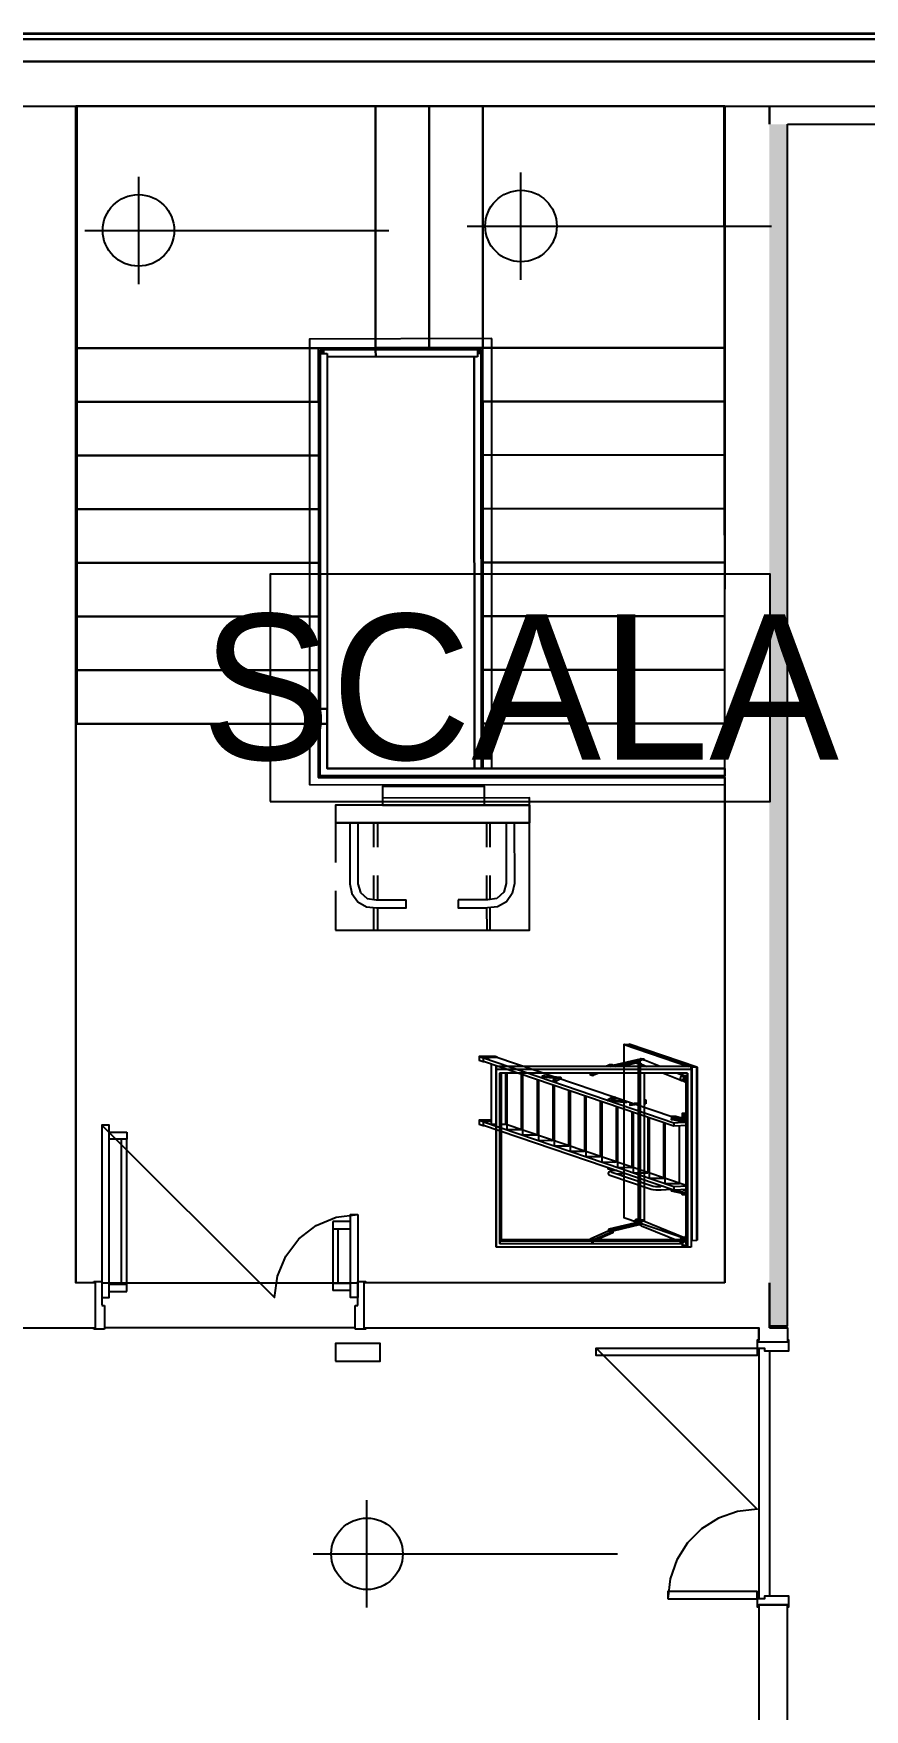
# Model space of a CAD drawing. Header units: metres. Extents: x 2.5 to 42.6, y 0.9 to 31.9.
# Drawn here: x 37.529 to 39.358, y 9.952 to 13.64 of the extents above; entities that cross this region are included whole.
import ezdxf

# ---------------------------------------------------------------- set-up
doc = ezdxf.new("R2010")
doc.units = ezdxf.units.M
for name, color, linetype in [('ARREDI', 9, 'Continuous'), ('PARETI_STRUTTURE', 7, 'Continuous'), ('PILASTRI_SETTI', 8, 'Continuous'), ('WAYFINDING_RIQUADRI', 7, 'Continuous'), ('WAYFINDING_TESTI', 7, 'Continuous')]:
    doc.layers.add(name, color=color, linetype=linetype)

msp = doc.modelspace()

# ---------------------------------------------------------------- linework, layer by layer
at = {"layer": 'ARREDI'}
for points in [[(37.3784, 13.6402), (37.6422, 13.6402), (37.8312, 13.6402)], [(37.8312, 13.6398), (37.6422, 13.6398), (37.3784, 13.6398)], [(37.8312, 13.6402), (38.284, 13.6402)], [(38.284, 13.6398), (37.8312, 13.6398)], [(38.284, 13.6402), (38.7368, 13.6402)], [(38.7368, 13.6398), (38.284, 13.6398)], [(38.7368, 13.6402), (39.1896, 13.6402)], [(39.1896, 13.6398), (38.7368, 13.6398)], [(39.1896, 13.6402), (39.6424, 13.6402)], [(39.6424, 13.6398), (39.1896, 13.6398)], [(38.5379, 12.9691), (38.1363, 12.9674), (38.1363, 11.9865)], [(38.5183, 12.9493), (38.156, 12.9478)], [(38.156, 12.9478), (38.156, 12.0023)], [(38.5183, 12.0225), (38.5183, 12.9493)], [(38.5379, 12.0241), (38.5379, 12.9691)], [(38.282, 12.9445), (38.1599, 12.944)], [(38.1599, 12.944), (38.1599, 12.1542)], [(38.1599, 12.9361), (38.1757, 12.9361)], [(38.1599, 12.1542), (38.1599, 12.9361)], [(38.1678, 12.9361), (38.1678, 12.944), (38.1638, 12.944)], [(38.1678, 12.936), (38.1678, 12.944), (38.1638, 12.944), (38.1639, 12.936)], [(38.1678, 12.944), (38.282, 12.9445)], [(38.1757, 12.9361), (38.1757, 12.1209)], [(38.2821, 12.9287), (38.1757, 12.9283)], [(38.2821, 12.9287), (38.1757, 12.9283)], [(38.1757, 12.9283), (38.1757, 12.1209)], [(38.2821, 12.9287), (38.282, 12.9445), (38.281, 12.9445)], [(38.282, 12.9445), (38.5065, 12.9445)], [(38.282, 12.9445), (38.2821, 12.9287)], [(38.5143, 12.9445), (38.282, 12.9445)], [(38.5065, 12.9287), (38.2821, 12.9287)], [(38.4986, 12.9287), (38.2821, 12.9287)], [(38.5064, 12.9366), (38.5143, 12.9366), (38.5143, 12.9406), (38.5064, 12.9406)], [(38.5065, 12.9445), (38.5065, 12.9287)], [(38.5065, 12.9366), (38.5143, 12.9366), (38.5143, 12.9406)], [(38.515, 12.0225), (38.5143, 12.9445)], [(38.5143, 12.9366), (38.515, 12.0225)], [(38.1598, 12.0067), (38.1598, 12.1542), (38.1756, 12.1542), (38.1756, 12.0225)], [(39.0504, 12.0067), (38.1598, 12.0067), (38.1598, 12.1542)], [(38.1756, 12.0225), (38.1756, 12.1542), (38.1598, 12.1542)], [(38.156, 12.0023), (39.0505, 12.003)], [(39.0504, 12.0067), (38.1598, 12.0067)], [(38.515, 12.0067), (38.515, 12.0028)], [(38.515, 12.0028), (38.515, 12.0067)], [(38.1363, 11.9865), (39.0505, 11.9872)], [(38.6207, 11.942), (38.1935, 11.9417), (38.1935, 11.9029)], [(38.6207, 11.942), (38.6207, 11.9032)], [(38.6207, 11.9032), (38.1935, 11.9029)], [(38.1935, 11.9029), (38.1935, 11.816)], [(38.1937, 11.6667), (38.6209, 11.667), (38.6207, 11.9032)], [(38.225, 11.9029), (38.2251, 11.7691)], [(38.2427, 11.903), (38.2428, 11.7691)], [(38.2782, 11.8494), (38.2781, 11.903)], [(38.286, 11.903), (38.286, 11.8494)], [(38.5262, 11.9032), (38.5262, 11.8496)], [(38.5341, 11.8496), (38.5341, 11.9032)], [(38.5695, 11.9032), (38.5696, 11.7693)], [(38.5872, 11.9032), (38.5873, 11.7693)], [(38.2251, 11.7691), (38.2297, 11.7473)], [(38.2428, 11.7691), (38.2484, 11.7499)], [(38.2783, 11.7333), (38.2782, 11.7869)], [(38.2861, 11.7869), (38.2861, 11.7333)], [(38.5263, 11.7871), (38.5263, 11.7335)], [(38.5342, 11.7335), (38.5341, 11.7871)], [(38.5696, 11.7693), (38.564, 11.7501)], [(38.5873, 11.7693), (38.5827, 11.7476)], [(38.1936, 11.7535), (38.1937, 11.6667)], [(38.2297, 11.7473), (38.2427, 11.7293)], [(38.2484, 11.7499), (38.2634, 11.7366)], [(38.2634, 11.7366), (38.2831, 11.7333)], [(38.2831, 11.7333), (38.3491, 11.7334)], [(38.2841, 11.7156), (38.3491, 11.7157), (38.3491, 11.7334)], [(38.5293, 11.7335), (38.4634, 11.7335)], [(38.4634, 11.7335), (38.4634, 11.7157), (38.5284, 11.7158)], [(38.5491, 11.7368), (38.5293, 11.7335)], [(38.564, 11.7501), (38.5491, 11.7368)], [(38.5827, 11.7476), (38.5697, 11.7295)], [(38.2427, 11.7293), (38.262, 11.7181)], [(38.262, 11.7181), (38.2841, 11.7156)], [(38.2783, 11.6667), (38.2783, 11.7156)], [(38.2861, 11.7156), (38.2862, 11.6668)], [(38.5263, 11.7158), (38.5264, 11.6669)], [(38.5505, 11.7183), (38.5284, 11.7158)], [(38.5342, 11.6669), (38.5342, 11.7158)], [(38.5697, 11.7295), (38.5505, 11.7183)], [(38.828, 11.415), (38.828, 11.0347), (38.964, 10.9884)], [(38.9689, 11.3671), (38.828, 11.415), (38.8291, 11.415)], [(38.9702, 11.3671), (38.8291, 11.415), (38.8401, 11.4156)], [(38.8291, 11.415), (38.9702, 11.367)], [(38.8401, 11.4155), (38.9889, 11.365), (38.9889, 10.9847)], [(38.9779, 10.9841), (38.9889, 10.9847), (38.9889, 11.365), (38.8402, 11.4156), (38.8413, 11.4156)], [(38.8413, 11.4156), (38.99, 11.365), (38.99, 10.9847)], [(38.51, 11.3891), (38.51, 11.3798)], [(38.5185, 11.3857), (38.5185, 11.3769), (38.51, 11.3798)], [(38.5213, 11.377), (38.5185, 11.3769)], [(38.5192, 11.3855), (38.9386, 11.243), (38.9575, 11.2439)], [(38.9681, 11.2366), (38.9386, 11.2352), (38.5192, 11.3777)], [(38.5361, 11.3723), (38.5361, 11.2396)], [(38.9766, 11.367), (38.5474, 11.3671), (38.5474, 10.9766), (38.5474, 10.9695)], [(38.9766, 11.3599), (38.5474, 11.3599), (38.5474, 11.3671)], [(38.9336, 11.2561), (38.549, 11.3868)], [(38.5498, 11.3876), (38.5498, 11.3866)], [(38.7989, 11.3671), (38.8044, 11.3695), (38.8046, 11.3697), (38.8046, 11.3697), (38.8045, 11.3698), (38.804, 11.37), (38.8033, 11.3701), (38.8023, 11.3702), (38.8011, 11.3703), (38.7998, 11.3703), (38.7985, 11.3703), (38.7974, 11.3702), (38.7963, 11.3701), (38.7955, 11.37), (38.795, 11.3698), (38.7886, 11.3671)], [(38.8712, 11.3818), (38.8726, 11.3822), (38.8731, 11.3823), (38.8732, 11.3825), (38.8732, 11.3825), (38.873, 11.3826), (38.8725, 11.3828), (38.8717, 11.3829), (38.8707, 11.383), (38.8695, 11.3831), (38.8682, 11.3831), (38.8669, 11.3831), (38.8658, 11.383), (38.8648, 11.3829), (38.864, 11.3828), (38.8044, 11.3686)], [(38.8046, 11.3671), (38.8046, 11.3697)], [(38.8091, 11.3671), (38.8659, 11.3806)], [(38.8642, 11.3766), (38.8239, 11.367)], [(38.8649, 11.3737), (38.8569, 11.3734), (38.8542, 11.3743)], [(38.8569, 11.3749), (38.8569, 11.3734)], [(38.857, 11.3749), (38.8643, 11.3753)], [(38.8597, 11.3735), (38.8597, 11.0297)], [(38.8659, 11.3837), (38.8652, 11.3838), (38.8635, 11.3825), (38.8633, 11.381)], [(38.8633, 11.3764), (38.8635, 11.3747), (38.865, 11.3729)], [(38.8639, 11.3737), (38.8639, 11.0283)], [(38.8681, 11.3713), (38.8674, 11.3716), (38.8668, 11.3718), (38.8657, 11.3727), (38.8649, 11.3737), (38.8644, 11.375), (38.8642, 11.3765), (38.8644, 11.3779), (38.8649, 11.3792), (38.8657, 11.3804), (38.8668, 11.3813), (38.8681, 11.3819), (38.8694, 11.3821), (38.8708, 11.382), (38.8715, 11.3818), (38.872, 11.3815)], [(38.865, 11.3729), (38.8658, 11.3725)], [(38.8655, 11.3807), (38.8658, 11.3816)], [(38.8674, 11.3716), (38.8785, 11.3671)], [(38.9079, 11.3671), (38.8715, 11.3818)], [(38.8731, 11.3693), (38.8731, 11.3671)], [(38.8732, 11.381), (38.8732, 11.3825)], [(38.9766, 11.3599), (38.9766, 11.3671), (38.9766, 10.9766), (38.9766, 10.9695)], [(38.9766, 11.3649), (38.9779, 11.3644), (38.9779, 10.9842)], [(38.9766, 11.3649), (38.9779, 11.3644), (38.9779, 10.9841), (38.9768, 10.9841)], [(38.9768, 10.9841), (38.9768, 11.3644)], [(38.9779, 11.3644), (38.9768, 11.3644)], [(38.9889, 11.365), (38.9779, 11.3644)], [(38.99, 11.365), (38.9889, 11.365)], [(38.5474, 10.9695), (38.5474, 11.3599)], [(38.9687, 11.3521), (38.5553, 11.3521), (38.5553, 10.9773), (38.5553, 10.9829)], [(38.5554, 10.9826), (38.5554, 11.3521)], [(38.5559, 10.9834), (38.5559, 11.3521)], [(38.5559, 11.3521), (38.5559, 10.9831)], [(38.5569, 11.3522), (38.5569, 10.9844)], [(38.5575, 11.3522), (38.5575, 10.985)], [(38.558, 11.3522), (38.558, 10.9857)], [(38.5583, 11.3522), (38.5583, 10.986)], [(38.5676, 11.3521), (38.5676, 11.2397)], [(38.5708, 11.3521), (38.5708, 11.2277)], [(38.6024, 11.3494), (38.6024, 11.2278)], [(38.6056, 11.3485), (38.6056, 11.2158)], [(38.6372, 11.3376), (38.6372, 11.2159)], [(38.6404, 11.3367), (38.6404, 11.2039)], [(38.6487, 11.3454), (38.6487, 11.3438)], [(38.6795, 11.3404), (38.6502, 11.3434), (38.6495, 11.3435), (38.649, 11.3437), (38.6487, 11.3438), (38.6487, 11.3438), (38.6488, 11.3439), (38.6491, 11.3441), (38.6496, 11.3442), (38.6503, 11.3442)], [(38.672, 11.3258), (38.672, 11.204)], [(38.6725, 11.3364), (38.6725, 11.3349)], [(38.6803, 11.3347), (38.6799, 11.3346), (38.6793, 11.3345), (38.6785, 11.3344), (38.6776, 11.3344), (38.6766, 11.3344), (38.6755, 11.3344), (38.6746, 11.3344), (38.6737, 11.3345), (38.6731, 11.3346), (38.6727, 11.3347), (38.6725, 11.3348), (38.6725, 11.3349), (38.6726, 11.335), (38.6753, 11.3364)], [(38.6752, 11.3248), (38.6752, 11.192)], [(38.69, 11.3404), (38.6901, 11.3403), (38.69, 11.3402), (38.6803, 11.3347)], [(38.6901, 11.3403), (38.6901, 11.3419)], [(38.7729, 11.3521), (38.7639, 11.3482), (38.7633, 11.348), (38.7625, 11.3479), (38.7615, 11.3478), (38.7603, 11.3477), (38.759, 11.3477), (38.7578, 11.3478), (38.7566, 11.3478), (38.7556, 11.3479), (38.7548, 11.3481), (38.7544, 11.3482), (38.7542, 11.3484), (38.7542, 11.3484), (38.7544, 11.3485)], [(38.7544, 11.352), (38.7542, 11.3519), (38.7542, 11.3519), (38.7544, 11.3517), (38.7548, 11.3516), (38.7556, 11.3514), (38.7566, 11.3513), (38.7578, 11.3513), (38.759, 11.3512), (38.7603, 11.3513), (38.7615, 11.3513), (38.7625, 11.3514), (38.7633, 11.3515), (38.7639, 11.3517), (38.7649, 11.3521)], [(38.7542, 11.3519), (38.7542, 11.3484)], [(38.7544, 11.3485), (38.7556, 11.349)], [(38.7608, 11.3472), (38.7607, 11.3471), (38.7605, 11.3471), (38.7603, 11.347), (38.76, 11.347), (38.7596, 11.347), (38.7592, 11.347), (38.7587, 11.347), (38.7583, 11.347), (38.758, 11.347), (38.7577, 11.3471), (38.7576, 11.3471), (38.7575, 11.3472), (38.7576, 11.3472), (38.7577, 11.3473), (38.758, 11.3473), (38.7583, 11.3474)], [(38.76, 11.3474), (38.7603, 11.3473), (38.7606, 11.3473), (38.7607, 11.3472), (38.7608, 11.3472)], [(38.8731, 11.3521), (38.8731, 11.0288)], [(38.9154, 11.3521), (38.9556, 11.3358)], [(38.9577, 11.3469), (38.9448, 11.3521)], [(38.9577, 11.3464), (38.9563, 11.3462), (38.9551, 11.3456), (38.954, 11.3447), (38.9532, 11.3435), (38.9526, 11.3422), (38.9524, 11.3407), (38.9526, 11.3393), (38.9532, 11.338), (38.954, 11.3369), (38.9551, 11.3361), (38.9556, 11.3359), (38.9563, 11.3356), (38.9577, 11.3355)], [(38.9614, 11.345), (38.9573, 11.3356), (38.9645, 11.3326), (38.9652, 11.3325), (38.9668, 11.3339), (38.9672, 11.3361)], [(38.9577, 11.3521), (38.9577, 11.3463)], [(38.9577, 11.3451), (38.9577, 11.3521)], [(38.9654, 11.3348), (38.9581, 11.3378)], [(38.9645, 11.3412), (38.9644, 11.3413), (38.9642, 11.3415), (38.964, 11.3417), (38.9639, 11.342), (38.9638, 11.3423), (38.9639, 11.3426), (38.964, 11.3429), (38.9642, 11.3431), (38.9644, 11.3433), (38.9647, 11.3434), (38.9649, 11.3435)], [(38.964, 11.3361), (38.964, 11.3451)], [(38.964, 11.3373), (38.964, 11.3451)], [(38.9643, 11.3413), (38.9648, 11.34), (38.9649, 11.3376)], [(38.965, 11.3361), (38.9646, 11.3347)], [(38.9649, 11.3435), (38.9652, 11.3435), (38.9654, 11.3434), (38.9655, 11.3434), (38.9657, 11.3432), (38.9659, 11.343), (38.966, 11.3427), (38.9661, 11.3424), (38.966, 11.3421), (38.9659, 11.3418)], [(38.9674, 11.3375), (38.9668, 11.3416), (38.9654, 11.3434)], [(38.9657, 10.993), (38.9657, 11.3338)], [(38.966, 10.993), (38.966, 11.3337)], [(38.9665, 10.993), (38.9665, 11.3344)], [(38.9671, 10.993), (38.9671, 11.3354)], [(38.9675, 11.3373), (38.9675, 11.3451)], [(38.9681, 11.3361), (38.9681, 10.993)], [(38.9681, 10.9927), (38.9681, 11.3361)], [(38.9687, 11.3463), (38.9687, 11.3521)], [(38.9687, 11.3521), (38.9687, 10.9773), (38.9687, 10.9715)], [(38.9687, 11.3361), (38.9687, 11.342)], [(38.9687, 10.9926), (38.9687, 11.3362)], [(38.9687, 11.3362), (38.9687, 10.9927)], [(38.9766, 11.3599), (38.9766, 10.9695)], [(38.7068, 11.3139), (38.7068, 11.1921)], [(38.7106, 11.3127), (38.7102, 11.3127), (38.71, 11.3128), (38.71, 11.3129), (38.71, 11.1801)], [(38.7416, 11.3021), (38.7416, 11.1802)], [(38.7448, 11.301), (38.7448, 11.1682)], [(38.7448, 11.301), (38.7448, 11.301), (38.7448, 11.3009), (38.745, 11.3008), (38.7454, 11.3008)], [(38.7763, 11.2903), (38.7763, 11.1683)], [(38.7795, 11.2891), (38.7795, 11.1563)], [(38.7795, 11.2891), (38.7795, 11.2891), (38.7796, 11.289), (38.7798, 11.289), (38.7801, 11.2889), (38.7806, 11.2888)], [(38.7927, 11.293), (38.7927, 11.2915)], [(38.7941, 11.2911), (38.7935, 11.2911), (38.7931, 11.2912), (38.7928, 11.2913), (38.7927, 11.2915), (38.7927, 11.2915), (38.7928, 11.2916), (38.7939, 11.2922)], [(38.8277, 11.2888), (38.8327, 11.2883), (38.8334, 11.2882), (38.8339, 11.2881), (38.8341, 11.288), (38.8341, 11.2879), (38.8341, 11.2878), (38.8338, 11.2877), (38.8332, 11.2876), (38.8325, 11.2875), (38.8316, 11.2875), (38.8306, 11.2874), (38.8296, 11.2874), (38.8286, 11.2875), (38.8277, 11.2875), (38.7941, 11.2911)], [(38.8103, 11.2969), (38.8103, 11.2969), (38.8102, 11.2968), (38.8032, 11.2929)], [(38.8103, 11.2969), (38.8103, 11.2985)], [(38.8341, 11.2879), (38.8341, 11.2895)], [(38.8598, 11.2946), (38.8596, 11.2944), (38.8596, 11.2944), (38.8597, 11.2943)], [(38.8596, 11.2944), (38.8596, 11.2866)], [(38.8597, 11.2943), (38.8597, 11.2865)], [(38.8731, 11.2925), (38.875, 11.2926), (38.8765, 11.2927), (38.8731, 11.2938)], [(38.875, 11.2926), (38.875, 11.2848)], [(38.8765, 11.2927), (38.8765, 11.2848)], [(38.8111, 11.2785), (38.8111, 11.1564)], [(38.8143, 11.2772), (38.8143, 11.1445)], [(38.8143, 11.2772), (38.8143, 11.2772), (38.8144, 11.2771), (38.8146, 11.2771), (38.8149, 11.277), (38.8154, 11.2769), (38.816, 11.2769)], [(38.8597, 11.2863), (38.8425, 11.2844), (38.8419, 11.2843), (38.8415, 11.2842), (38.8413, 11.2841), (38.8413, 11.2841), (38.8414, 11.284), (38.8416, 11.2839), (38.8422, 11.2838), (38.8429, 11.2837), (38.8437, 11.2836), (38.8446, 11.2836), (38.8455, 11.2836), (38.8464, 11.2837), (38.8472, 11.2837)], [(38.8413, 11.2841), (38.8413, 11.2817)], [(38.8472, 11.2814), (38.8464, 11.2813), (38.8455, 11.2813), (38.8446, 11.2813), (38.8437, 11.2813), (38.8429, 11.2814), (38.8422, 11.2814), (38.8417, 11.2815), (38.8414, 11.2816), (38.8413, 11.2817), (38.8413, 11.2818), (38.8415, 11.2819), (38.8419, 11.282), (38.8425, 11.2821), (38.8472, 11.2826)], [(38.8459, 11.2667), (38.8459, 11.1446)], [(38.8472, 11.2837), (38.8597, 11.2851)], [(38.8597, 11.2828), (38.8472, 11.2814)], [(38.8493, 11.2657), (38.8491, 11.2653), (38.8491, 11.2653), (38.8492, 11.2653), (38.8494, 11.2652), (38.8497, 11.2651), (38.8502, 11.2651), (38.8507, 11.265)], [(38.8491, 11.2653), (38.8491, 11.1326)], [(38.8597, 11.2865), (38.8596, 11.2866), (38.8596, 11.2866)], [(38.8765, 11.2848), (38.875, 11.2848), (38.8731, 11.2847)], [(38.8807, 11.2548), (38.8807, 11.1327)], [(38.8841, 11.2539), (38.8839, 11.2534), (38.8839, 11.2534), (38.8839, 11.2534), (38.8842, 11.2533), (38.8845, 11.2532), (38.885, 11.2532), (38.8855, 11.2531)], [(38.8839, 11.2534), (38.8839, 11.1207)], [(38.9332, 11.2513), (38.9328, 11.2512), (38.9327, 11.2511), (38.9328, 11.2509), (38.9332, 11.2508), (38.9337, 11.2507), (38.9345, 11.2507)], [(38.9327, 11.2511), (38.9327, 11.2499)], [(38.9387, 11.2496), (38.938, 11.2495), (38.9372, 11.2494), (38.9362, 11.2494), (38.9353, 11.2494), (38.9345, 11.2495), (38.9337, 11.2496), (38.9332, 11.2497), (38.9328, 11.2498), (38.9327, 11.2499), (38.9328, 11.25), (38.9332, 11.2501), (38.9337, 11.2502), (38.9353, 11.2504)], [(38.9569, 11.2482), (38.939, 11.2524), (38.9385, 11.2525), (38.9379, 11.2526), (38.9371, 11.2526), (38.9363, 11.2526), (38.9355, 11.2526), (38.9347, 11.2526), (38.9341, 11.2525), (38.9335, 11.2524), (38.9332, 11.2523), (38.9331, 11.2523), (38.9331, 11.2522), (38.9332, 11.2521), (38.9335, 11.252), (38.9569, 11.2464)], [(38.9331, 11.2522), (38.9331, 11.2511)], [(38.96, 11.2445), (38.9335, 11.2509), (38.9332, 11.251), (38.9331, 11.2511), (38.9331, 11.2511), (38.9332, 11.2512), (38.9335, 11.2513)], [(38.9623, 11.2511), (38.9429, 11.2564), (38.9422, 11.2566), (38.9412, 11.2567), (38.94, 11.2568), (38.9387, 11.2568), (38.9374, 11.2568), (38.9361, 11.2568), (38.935, 11.2567), (38.9341, 11.2565), (38.9335, 11.2564), (38.9332, 11.2562), (38.9332, 11.2562), (38.9333, 11.256), (38.9337, 11.2559)], [(38.9332, 11.2562), (38.9332, 11.2507)], [(38.9337, 11.2504), (38.9333, 11.2506), (38.9332, 11.2507), (38.9332, 11.2507), (38.9335, 11.2509)], [(38.9337, 11.2559), (38.9569, 11.2495)], [(38.9575, 11.2439), (38.9337, 11.2504)], [(38.9419, 11.2524), (38.94, 11.2522)], [(38.9435, 11.2514), (38.9443, 11.2515)], [(38.9598, 11.2548), (38.9525, 11.2538)], [(38.9557, 11.2529), (38.9641, 11.254)], [(38.959, 11.2636), (38.9582, 11.2635), (38.9575, 11.2634), (38.957, 11.2632), (38.9567, 11.2631), (38.9567, 11.263), (38.9568, 11.263), (38.9609, 11.2614), (38.9615, 11.2613), (38.9624, 11.2612), (38.9633, 11.2611), (38.9644, 11.2611), (38.9655, 11.2611)], [(38.9567, 11.263), (38.9567, 11.256)], [(38.9567, 11.256), (38.9567, 11.2561)], [(38.9568, 11.263), (38.9568, 11.2559)], [(38.9643, 11.254), (38.9633, 11.2541), (38.9624, 11.2541), (38.9615, 11.2542), (38.9609, 11.2543), (38.9568, 11.2559)], [(38.9569, 11.25), (38.9569, 11.2511), (38.9658, 11.2511)], [(38.9569, 11.2466), (38.9569, 11.2511)], [(38.9657, 11.2531), (38.9586, 11.2521)], [(38.9644, 11.264), (38.959, 11.2636)], [(38.9609, 11.2614), (38.9609, 11.2543)], [(38.9655, 11.254), (38.9644, 11.254)], [(38.9675, 11.2571), (38.9675, 11.2617)], [(38.9675, 11.2466), (38.9675, 11.2511)], [(38.9687, 11.2571), (38.9687, 11.2617)], [(38.5361, 11.2486), (38.51, 11.2486), (38.5185, 11.2457)], [(38.51, 11.2486), (38.51, 11.2392)], [(38.5185, 11.2452), (38.5185, 11.2363), (38.51, 11.2392)], [(38.5185, 11.2457), (38.5361, 11.2465)], [(38.5213, 11.2364), (38.5185, 11.2363)], [(38.5192, 11.2449), (38.9386, 11.1024), (38.9681, 11.1038)], [(38.9681, 11.096), (38.9386, 11.0946), (38.5192, 11.2371)], [(38.5474, 11.2392), (38.5383, 11.2393), (38.5377, 11.2393), (38.5371, 11.2393), (38.5367, 11.2394), (38.5363, 11.2394), (38.5361, 11.2395), (38.5361, 11.2396), (38.5361, 11.2396)], [(38.5676, 11.2397), (38.5675, 11.2394), (38.5674, 11.2393), (38.5671, 11.2392), (38.5667, 11.2392), (38.5662, 11.2391), (38.5656, 11.2391), (38.565, 11.2391), (38.5583, 11.2391)], [(38.9657, 11.1047), (38.5674, 11.24)], [(38.6024, 11.2278), (38.6023, 11.2275), (38.6022, 11.2274), (38.6019, 11.2273), (38.6015, 11.2273), (38.601, 11.2272), (38.6004, 11.2272), (38.5998, 11.2272), (38.5731, 11.2274), (38.5725, 11.2274), (38.5719, 11.2274), (38.5714, 11.2275), (38.5711, 11.2275), (38.5709, 11.2276), (38.5708, 11.2277), (38.5708, 11.2277)], [(38.6372, 11.2159), (38.6371, 11.2156), (38.637, 11.2155), (38.6367, 11.2154), (38.6363, 11.2154), (38.6358, 11.2153), (38.6352, 11.2153), (38.6346, 11.2153), (38.6079, 11.2155), (38.6072, 11.2155), (38.6067, 11.2155), (38.6062, 11.2156), (38.6059, 11.2157), (38.6057, 11.2157), (38.6056, 11.2158), (38.6056, 11.2158)], [(38.9155, 11.243), (38.9155, 11.1208)], [(38.9189, 11.242), (38.9187, 11.2416), (38.9187, 11.2415), (38.9187, 11.2415), (38.9189, 11.2414), (38.9193, 11.2413), (38.9198, 11.2413), (38.9203, 11.2413), (38.9209, 11.2412)], [(38.9187, 11.2415), (38.9187, 11.1088)], [(38.9386, 11.243), (38.9386, 11.2352)], [(38.9503, 11.2357), (38.9503, 11.1089)], [(38.9569, 11.2454), (38.9569, 11.2499)], [(38.9679, 11.2441), (38.9679, 11.244), (38.9679, 11.2439), (38.9676, 11.2438), (38.967, 11.2436), (38.9661, 11.2435), (38.965, 11.2434), (38.9637, 11.2433), (38.9624, 11.2433), (38.9611, 11.2434), (38.9599, 11.2434), (38.9589, 11.2436), (38.9582, 11.2437)], [(38.9636, 11.2454), (38.9656, 11.2449), (38.9659, 11.2448), (38.966, 11.2447), (38.966, 11.2447), (38.9658, 11.2446), (38.9655, 11.2445), (38.965, 11.2444), (38.9643, 11.2444), (38.9636, 11.2443), (38.9627, 11.2443), (38.9619, 11.2443), (38.9612, 11.2444), (38.9605, 11.2444), (38.9601, 11.2445)], [(38.966, 11.2447), (38.966, 11.2459)], [(38.9679, 11.244), (38.9679, 11.2454)], [(38.9681, 11.2444), (38.9681, 11.2366)], [(38.672, 11.204), (38.6719, 11.2037), (38.6718, 11.2036), (38.6715, 11.2035), (38.6711, 11.2035), (38.6706, 11.2034), (38.67, 11.2034), (38.6694, 11.2034), (38.6426, 11.2036), (38.642, 11.2036), (38.6415, 11.2036), (38.641, 11.2037), (38.6407, 11.2038), (38.6405, 11.2038), (38.6404, 11.2039), (38.6404, 11.2039)], [(38.6737, 11.1846), (38.6731, 11.1847), (38.6727, 11.1848), (38.6725, 11.1849), (38.6725, 11.1849), (38.6726, 11.185)], [(38.7068, 11.1921), (38.7067, 11.1918), (38.7065, 11.1917), (38.7063, 11.1917), (38.7059, 11.1916), (38.7054, 11.1916), (38.7048, 11.1915), (38.7042, 11.1915), (38.6774, 11.1917), (38.6768, 11.1917), (38.6763, 11.1917), (38.6758, 11.1918), (38.6754, 11.1919), (38.6752, 11.1919), (38.6752, 11.192), (38.6752, 11.192)], [(38.7416, 11.1802), (38.7414, 11.1799), (38.7413, 11.1798), (38.741, 11.1798), (38.7406, 11.1797), (38.7401, 11.1797), (38.7396, 11.1796), (38.7389, 11.1796), (38.7122, 11.1798), (38.7116, 11.1798), (38.711, 11.1799), (38.7106, 11.1799), (38.7102, 11.18), (38.71, 11.1801), (38.71, 11.1801), (38.71, 11.1801)], [(38.7763, 11.1683), (38.7762, 11.168), (38.7761, 11.1679), (38.7758, 11.1679), (38.7754, 11.1678), (38.7749, 11.1678), (38.7743, 11.1677), (38.7737, 11.1677), (38.747, 11.1679), (38.7464, 11.1679), (38.7458, 11.168), (38.7454, 11.168), (38.745, 11.1681), (38.7448, 11.1682), (38.7448, 11.1682), (38.7448, 11.1682)], [(38.8111, 11.1564), (38.811, 11.1561), (38.8109, 11.1561), (38.8106, 11.156), (38.8102, 11.1559), (38.8097, 11.1559), (38.8091, 11.1559), (38.8085, 11.1558), (38.7818, 11.156), (38.7812, 11.1561), (38.7806, 11.1561), (38.7801, 11.1561), (38.7798, 11.1562), (38.7796, 11.1563), (38.7795, 11.1563), (38.7795, 11.1564)], [(38.7939, 11.1438), (38.7928, 11.1432), (38.7927, 11.1431), (38.7927, 11.1431), (38.7928, 11.143), (38.7931, 11.1429), (38.7935, 11.1428), (38.7941, 11.1427)], [(38.7927, 11.1431), (38.7927, 11.1415)], [(38.7941, 11.1411), (38.7935, 11.1412), (38.7931, 11.1413), (38.7928, 11.1414), (38.7927, 11.1415), (38.7927, 11.1415), (38.7928, 11.1416), (38.7939, 11.1422)], [(38.7941, 11.1427), (38.7984, 11.1423)], [(38.8051, 11.14), (38.7941, 11.1411)], [(38.8459, 11.1446), (38.8458, 11.1442), (38.8457, 11.1442), (38.8454, 11.1441), (38.845, 11.144), (38.8445, 11.144), (38.8439, 11.144), (38.8433, 11.144), (38.8166, 11.1442), (38.816, 11.1442), (38.8154, 11.1442), (38.8149, 11.1442), (38.8146, 11.1443), (38.8144, 11.1444), (38.8143, 11.1445), (38.8143, 11.1445)], [(38.8075, 11.1376), (38.8072, 11.1376), (38.8008, 11.137), (38.7972, 11.1362), (38.7949, 11.1348), (38.7939, 11.1312), (38.796, 11.1283), (38.7973, 11.1277), (38.8884, 11.0968)], [(38.7997, 11.1348), (38.8908, 11.1039), (38.8928, 11.1034), (38.898, 11.1029), (38.9059, 11.1028), (38.9097, 11.1029)], [(38.7997, 11.1348), (38.7997, 11.1348)], [(38.8135, 11.1379), (38.8075, 11.1376)], [(38.8126, 11.1304), (38.8307, 11.1313)], [(38.8807, 11.1327), (38.8806, 11.1324), (38.8805, 11.1323), (38.8802, 11.1322), (38.8798, 11.1322), (38.8793, 11.1321), (38.8787, 11.1321), (38.8781, 11.1321), (38.8513, 11.1323), (38.8507, 11.1323), (38.8502, 11.1323), (38.8497, 11.1324), (38.8494, 11.1324), (38.8492, 11.1325), (38.8491, 11.1326), (38.8491, 11.1326)], [(38.9155, 11.1208), (38.9154, 11.1205), (38.9152, 11.1204), (38.915, 11.1203), (38.9146, 11.1203), (38.9141, 11.1202), (38.9135, 11.1202), (38.9129, 11.1202), (38.8861, 11.1204), (38.8855, 11.1204), (38.885, 11.1204), (38.8845, 11.1205), (38.8841, 11.1205), (38.8839, 11.1206), (38.8839, 11.1207), (38.8839, 11.1207)], [(38.9157, 11.1032), (38.9097, 11.1029)], [(38.9503, 11.1089), (38.9501, 11.1086), (38.95, 11.1085), (38.9497, 11.1084), (38.9493, 11.1084), (38.9488, 11.1083), (38.9483, 11.1083), (38.9476, 11.1083), (38.9209, 11.1085), (38.9203, 11.1085), (38.9197, 11.1085), (38.9193, 11.1086), (38.9189, 11.1087), (38.9187, 11.1087), (38.9187, 11.1088), (38.9187, 11.1088)], [(38.9681, 11.1038), (38.9681, 11.096)], [(38.8884, 11.0968), (38.8921, 11.096), (38.8987, 11.0954), (38.9075, 11.0953), (38.9101, 11.0954)], [(38.9101, 11.0954), (38.9329, 11.0965)], [(38.9351, 11.0958), (38.9337, 11.0956), (38.9332, 11.0955), (38.9328, 11.0954), (38.9327, 11.0953), (38.9328, 11.0952), (38.9332, 11.095), (38.9337, 11.095), (38.9345, 11.0949), (38.9353, 11.0948), (38.9362, 11.0948), (38.9371, 11.0948)], [(38.9327, 11.0953), (38.9327, 11.0941)], [(38.9387, 11.0938), (38.938, 11.0937), (38.9371, 11.0937), (38.9362, 11.0936), (38.9353, 11.0937), (38.9345, 11.0937), (38.9337, 11.0938), (38.9332, 11.0939), (38.9328, 11.094), (38.9327, 11.0941), (38.9328, 11.0942), (38.9332, 11.0943), (38.9337, 11.0944), (38.9376, 11.0949)], [(38.9385, 11.0944), (38.9379, 11.0945), (38.9371, 11.0945), (38.9363, 11.0945), (38.9355, 11.0945), (38.9347, 11.0945), (38.9341, 11.0944), (38.9335, 11.0943), (38.9332, 11.0942), (38.9331, 11.0941), (38.9331, 11.0941), (38.9332, 11.094), (38.9335, 11.0939), (38.96, 11.0876)], [(38.9331, 11.0941), (38.9331, 11.0929)], [(38.96, 11.0864), (38.9335, 11.0927), (38.9332, 11.0928), (38.9331, 11.0929), (38.9331, 11.0929), (38.9332, 11.0931), (38.9335, 11.0932)], [(38.9386, 11.1024), (38.9386, 11.0946)], [(38.9443, 11.0945), (38.9387, 11.0938)], [(38.96, 11.0876), (38.9605, 11.0875), (38.9612, 11.0874), (38.9619, 11.0874), (38.9627, 11.0874), (38.9635, 11.0874), (38.9643, 11.0874), (38.965, 11.0875), (38.9655, 11.0876), (38.9658, 11.0876), (38.966, 11.0877), (38.966, 11.0878), (38.9659, 11.0879), (38.9656, 11.088), (38.9403, 11.094)], [(38.9678, 11.0903), (38.9679, 11.0902), (38.9679, 11.0901), (38.9676, 11.0899), (38.967, 11.0898), (38.9661, 11.0896), (38.965, 11.0896), (38.9637, 11.0895), (38.9624, 11.0895), (38.9611, 11.0895), (38.9599, 11.0896), (38.9589, 11.0897), (38.9582, 11.0899), (38.9422, 11.0942)], [(38.9687, 11.0861), (38.9569, 11.0861), (38.9569, 11.0849), (38.9675, 11.0849), (38.9675, 11.0744), (38.9687, 11.0744), (38.9687, 11.0861), (38.9687, 11.0906)], [(38.9569, 11.0849), (38.9569, 11.0871), (38.9569, 11.0861)], [(38.9582, 11.0953), (38.9589, 11.0952), (38.9599, 11.0951), (38.9611, 11.095), (38.9624, 11.095), (38.9637, 11.095), (38.965, 11.095), (38.9661, 11.0951), (38.967, 11.0952), (38.9676, 11.0954), (38.9679, 11.0956), (38.9679, 11.0956), (38.9679, 11.0957), (38.9674, 11.0959)], [(38.9618, 11.0877), (38.9656, 11.0868), (38.9659, 11.0867), (38.966, 11.0866), (38.966, 11.0866), (38.9658, 11.0865), (38.9655, 11.0864), (38.965, 11.0863), (38.9643, 11.0862), (38.9635, 11.0862), (38.9627, 11.0862), (38.9619, 11.0862), (38.9612, 11.0862), (38.9605, 11.0863), (38.96, 11.0864)], [(38.966, 11.0866), (38.966, 11.0878)], [(38.9675, 11.0789), (38.9675, 11.0744)], [(38.9679, 11.0901), (38.9679, 11.0956)], [(38.8597, 11.0303), (38.8547, 11.03), (38.8582, 11.0288), (38.8534, 11.0286), (38.8569, 11.0274), (38.8699, 11.0281), (38.8699, 11.0265)], [(38.8547, 11.0287), (38.8547, 11.03)], [(38.8731, 11.0288), (38.8639, 11.0283), (38.8597, 11.0297)], [(38.7544, 10.987), (38.7542, 10.9868), (38.7542, 10.9868), (38.7544, 10.9867), (38.7548, 10.9865), (38.7556, 10.9864), (38.7566, 10.9863), (38.7578, 10.9862), (38.759, 10.9862), (38.7603, 10.9862), (38.7615, 10.9862), (38.7625, 10.9863), (38.7633, 10.9865), (38.7639, 10.9866), (38.8044, 11.0044)], [(38.8045, 11.0012), (38.8046, 11.0011), (38.8046, 11.0011), (38.8044, 11.0009), (38.7639, 10.9831), (38.7633, 10.983), (38.7625, 10.9828), (38.7615, 10.9827), (38.7603, 10.9827), (38.759, 10.9827), (38.7577, 10.9827), (38.7566, 10.9828), (38.7556, 10.9829), (38.7548, 10.983), (38.7544, 10.9831), (38.7542, 10.9833), (38.7542, 10.9833), (38.7544, 10.9835)], [(38.7955, 11.0049), (38.795, 11.0048), (38.7544, 10.987)], [(38.8657, 11.025), (38.8647, 11.0249), (38.864, 11.0247), (38.7954, 11.0084), (38.7949, 11.0083), (38.7948, 11.0081), (38.7948, 11.0081), (38.795, 11.0079), (38.7955, 11.0078), (38.7963, 11.0077), (38.7974, 11.0076), (38.7985, 11.0075), (38.7998, 11.0075), (38.8011, 11.0075), (38.8023, 11.0076), (38.8033, 11.0077), (38.804, 11.0078)], [(38.7948, 11.0081), (38.7948, 11.0046)], [(38.804, 11.0043), (38.8033, 11.0042), (38.8023, 11.0041), (38.8011, 11.004), (38.7998, 11.004), (38.7986, 11.004), (38.7973, 11.0041), (38.7963, 11.0041), (38.7955, 11.0043), (38.795, 11.0044), (38.7948, 11.0046), (38.7948, 11.0046), (38.7949, 11.0048), (38.7954, 11.0049)], [(38.804, 11.0049), (38.8033, 11.005)], [(38.804, 11.0078), (38.8644, 11.0222)], [(38.8646, 11.0187), (38.804, 11.0043)], [(38.8046, 11.0011), (38.8046, 11.0046)], [(38.8534, 11.027), (38.8534, 11.0286)], [(38.8699, 11.0265), (38.8569, 11.0259), (38.8534, 11.027)], [(38.8569, 11.0259), (38.8569, 11.0274)], [(38.8659, 11.028), (38.8652, 11.0281), (38.8635, 11.0268), (38.8629, 11.0231)], [(38.8639, 11.0185), (38.865, 11.0172)], [(38.8681, 11.0156), (38.8673, 11.0159), (38.8668, 11.0161), (38.8657, 11.017), (38.8649, 11.0181), (38.8643, 11.0193), (38.8642, 11.0208), (38.8643, 11.0222), (38.8649, 11.0235), (38.8657, 11.0247), (38.8668, 11.0256), (38.8681, 11.0262), (38.8694, 11.0264)], [(38.8643, 11.0182), (38.8644, 11.0179), (38.8645, 11.0177), (38.8646, 11.0174), (38.8649, 11.0173), (38.865, 11.0172), (38.8651, 11.0171)], [(38.865, 11.0258), (38.869, 11.0242)], [(38.8658, 11.0259), (38.8654, 11.0245)], [(38.8699, 11.0264), (38.8659, 11.028)], [(38.8673, 11.0159), (38.9556, 10.9802)], [(38.872, 11.0258), (38.8715, 11.0261), (38.8708, 11.0263), (38.8694, 11.0264), (38.8691, 11.0264)], [(38.8697, 11.0264), (38.8694, 11.0264)], [(38.8731, 11.0288), (38.8731, 11.0272), (38.8699, 11.0265)], [(38.8699, 11.0281), (38.8731, 11.0288)], [(38.9598, 10.9904), (38.8715, 11.0261)], [(38.964, 10.9804), (38.964, 10.9919), (38.964, 10.993), (38.9658, 10.993)], [(38.964, 10.993), (38.964, 10.9816)], [(38.9687, 10.993), (38.9687, 10.9816)], [(38.9766, 10.9695), (38.5474, 10.9695)], [(38.5553, 10.9773), (38.9577, 10.9773)], [(38.7585, 10.9826), (38.5554, 10.9826)], [(38.7556, 10.9834), (38.5559, 10.9834)], [(38.5559, 10.9831), (38.7557, 10.9831)], [(38.5575, 10.985), (38.5569, 10.9844)], [(38.5569, 10.9844), (38.964, 10.9844)], [(38.7696, 10.9857), (38.5575, 10.985), (38.964, 10.985)], [(38.5583, 10.986), (38.558, 10.9857), (38.7556, 10.9857)], [(38.5583, 10.986), (38.964, 10.986)], [(38.7542, 10.9868), (38.7542, 10.9833)], [(38.7544, 10.9835), (38.7556, 10.984)], [(38.7575, 10.988), (38.7575, 10.9865)], [(38.7583, 10.9803), (38.758, 10.9803), (38.7577, 10.9803), (38.7576, 10.9802), (38.7575, 10.9802), (38.7576, 10.9801), (38.7577, 10.9801), (38.758, 10.98), (38.7583, 10.98), (38.7587, 10.98), (38.7591, 10.98), (38.7596, 10.98), (38.76, 10.98), (38.7603, 10.98), (38.7605, 10.9801), (38.7607, 10.9801), (38.7608, 10.9802), (38.7608, 10.9827)], [(38.7575, 10.9827), (38.7575, 10.9802)], [(38.9497, 10.9826), (38.7599, 10.9826)], [(38.7599, 10.9803), (38.7603, 10.9803), (38.7605, 10.9803), (38.7607, 10.9802), (38.7608, 10.9802)], [(38.7608, 10.9865), (38.7608, 10.988)], [(38.7633, 10.9831), (38.9485, 10.9831)], [(38.9477, 10.9834), (38.7646, 10.9834)], [(38.9583, 10.9906), (38.9585, 10.9904), (38.9587, 10.9902), (38.9588, 10.9899), (38.9588, 10.9896), (38.9588, 10.9893), (38.9587, 10.989), (38.9585, 10.9888), (38.9583, 10.9886), (38.958, 10.9884), (38.9577, 10.9884), (38.9574, 10.9884), (38.9573, 10.9885), (38.9571, 10.9885), (38.9569, 10.9887), (38.9567, 10.9889), (38.9566, 10.9892), (38.9566, 10.9895), (38.9566, 10.9898), (38.9567, 10.9901), (38.9569, 10.9904), (38.9571, 10.9906)], [(38.9572, 10.9885), (38.9645, 10.9855)], [(38.9574, 10.9907), (38.9577, 10.9907)], [(38.9577, 10.9907), (38.958, 10.9907)], [(38.9577, 10.9715), (38.9577, 10.9798)], [(38.9577, 10.9798), (38.9577, 10.9726)], [(38.9654, 10.9877), (38.9581, 10.9907)], [(38.9649, 10.982), (38.9648, 10.9842), (38.9643, 10.9856)], [(38.965, 10.9804), (38.9649, 10.9792), (38.9645, 10.9769), (38.9652, 10.9768), (38.9668, 10.9782), (38.9675, 10.9804), (38.9675, 10.9726)], [(38.9659, 10.9775), (38.9657, 10.9772), (38.9655, 10.9771), (38.9652, 10.9769), (38.9649, 10.9769)], [(38.9674, 10.9818), (38.9668, 10.9859), (38.9654, 10.9877)], [(38.99, 10.9847), (38.9889, 10.9847)]]:
    msp.add_lwpolyline(points, dxfattribs=at)
for points in [[(37.3784, 13.6398), (37.8312, 13.6398), (37.8312, 13.6402), (37.3784, 13.6402)], [(37.8312, 13.6398), (38.284, 13.6398), (38.284, 13.6402), (37.8312, 13.6402)], [(38.284, 13.6398), (38.7368, 13.6398), (38.7368, 13.6402), (38.284, 13.6402)], [(38.7368, 13.6398), (39.1896, 13.6398), (39.1896, 13.6402), (38.7368, 13.6402)], [(39.1896, 13.6398), (39.6424, 13.6398), (39.6424, 13.6402), (39.1896, 13.6402)], [(38.4986, 12.9287), (38.4993, 12.0225)], [(38.1599, 12.1209), (38.1757, 12.1209)], [(39.0504, 12.0225), (38.1756, 12.0225)], [(38.4993, 12.0067), (38.4993, 12.0028)], [(39.0504, 12.0067), (39.0504, 12.0225)], [(38.5218, 11.942), (38.5218, 11.9833), (38.2973, 11.9831), (38.2974, 11.9418)], [(38.6207, 11.942), (38.6206, 11.9578), (38.2974, 11.9575), (38.2974, 11.9418)], [(38.6207, 11.942), (38.1934, 11.9417), (38.1935, 11.9029), (38.6207, 11.9032)], [(38.5185, 11.3862), (38.5498, 11.3876), (38.5453, 11.3891), (38.51, 11.3891)], [(38.8654, 11.3837), (38.8652, 11.3837), (38.8649, 11.3836), (38.8647, 11.3834), (38.8645, 11.3831), (38.8644, 11.3828), (38.8643, 11.3825), (38.8644, 11.3822), (38.8645, 11.382), (38.8647, 11.3817), (38.8649, 11.3815), (38.865, 11.3815), (38.8652, 11.3814), (38.8654, 11.3814), (38.8657, 11.3815), (38.866, 11.3816), (38.8662, 11.3818), (38.8664, 11.382), (38.8665, 11.3823), (38.8666, 11.3826), (38.8665, 11.3829), (38.8664, 11.3832), (38.8662, 11.3834), (38.866, 11.3836), (38.8659, 11.3837), (38.8657, 11.3837)], [(38.6803, 11.3363), (38.69, 11.3417), (38.6901, 11.3419), (38.69, 11.342), (38.6898, 11.3421), (38.6893, 11.3422), (38.6887, 11.3423), (38.6551, 11.3458), (38.6543, 11.3459), (38.6533, 11.3459), (38.6523, 11.3459), (38.6513, 11.3459), (38.6503, 11.3458), (38.6496, 11.3457), (38.6491, 11.3456), (38.6488, 11.3455), (38.6487, 11.3454), (38.6487, 11.3453), (38.649, 11.3452), (38.6494, 11.3451), (38.6502, 11.345), (38.6818, 11.3417), (38.6726, 11.3365), (38.6725, 11.3364), (38.6725, 11.3364), (38.6727, 11.3363), (38.6731, 11.3361), (38.6737, 11.3361), (38.6746, 11.336), (38.6755, 11.3359), (38.6766, 11.3359), (38.6776, 11.3359), (38.6785, 11.336), (38.6793, 11.3361), (38.6799, 11.3362)], [(38.9577, 11.3355), (38.9574, 11.3355), (38.9573, 11.3356), (38.9571, 11.3356), (38.9569, 11.3358), (38.9567, 11.336), (38.9566, 11.3363), (38.9566, 11.3366), (38.9566, 11.3369), (38.9567, 11.3372), (38.9569, 11.3375), (38.9571, 11.3377), (38.9574, 11.3378), (38.9577, 11.3378), (38.958, 11.3378), (38.9581, 11.3378), (38.9583, 11.3377), (38.9585, 11.3375), (38.9587, 11.3373), (38.9588, 11.337), (38.9588, 11.3367), (38.9588, 11.3364), (38.9587, 11.3361), (38.9585, 11.3359), (38.9583, 11.3357), (38.958, 11.3356)], [(38.9577, 11.3463), (38.9577, 11.3451), (38.9675, 11.3451), (38.9675, 11.3373), (38.964, 11.3373), (38.964, 11.3361), (38.9687, 11.3361), (38.9687, 11.3463)], [(38.7941, 11.2926), (38.8277, 11.2891), (38.8286, 11.289), (38.8296, 11.289), (38.8306, 11.289), (38.8316, 11.289), (38.8325, 11.2891), (38.8332, 11.2892), (38.8338, 11.2893), (38.8341, 11.2894), (38.8341, 11.2895), (38.8341, 11.2895), (38.8339, 11.2897), (38.8334, 11.2898), (38.8327, 11.2899), (38.801, 11.2932), (38.8102, 11.2983), (38.8103, 11.2985), (38.8103, 11.2985), (38.8102, 11.2986), (38.8097, 11.2987), (38.8091, 11.2988), (38.8083, 11.2989), (38.8073, 11.299), (38.8063, 11.299), (38.8053, 11.299), (38.8043, 11.2989), (38.8035, 11.2988), (38.8029, 11.2987), (38.8026, 11.2986), (38.7928, 11.2931), (38.7927, 11.293), (38.7927, 11.293), (38.7928, 11.2929), (38.7931, 11.2928), (38.7935, 11.2927)], [(38.9687, 11.2454), (38.9687, 11.2571), (38.9675, 11.2571), (38.9675, 11.2465), (38.9569, 11.2465), (38.9569, 11.2454)], [(38.7608, 10.988), (38.7607, 10.988), (38.7605, 10.9881), (38.7603, 10.9881), (38.76, 10.9882), (38.7596, 10.9882), (38.7591, 10.9882), (38.7587, 10.9882), (38.7583, 10.9882), (38.758, 10.9881), (38.7577, 10.9881), (38.7576, 10.988), (38.7575, 10.988), (38.7576, 10.9879), (38.7577, 10.9879), (38.758, 10.9878), (38.7583, 10.9878), (38.7587, 10.9878), (38.7591, 10.9878), (38.7596, 10.9878), (38.76, 10.9878), (38.7603, 10.9878), (38.7605, 10.9879), (38.7607, 10.9879)], [(38.9577, 10.9907), (38.9563, 10.9905), (38.9551, 10.9899), (38.954, 10.989), (38.9532, 10.9878), (38.9526, 10.9865), (38.9524, 10.9851), (38.9526, 10.9837), (38.9532, 10.9823), (38.954, 10.9812), (38.9551, 10.9804), (38.9556, 10.9802), (38.9563, 10.9799), (38.9577, 10.9798), (38.9591, 10.98), (38.9603, 10.9806), (38.9614, 10.9816), (38.9622, 10.9827), (38.9628, 10.9841), (38.9629, 10.9855), (38.9628, 10.9869), (38.9622, 10.9882), (38.9614, 10.9893), (38.9603, 10.9901), (38.9598, 10.9904), (38.9591, 10.9906)], [(38.9577, 10.9715), (38.9687, 10.9715), (38.9687, 10.9816), (38.964, 10.9816), (38.964, 10.9804), (38.9675, 10.9804), (38.9675, 10.9726), (38.9577, 10.9726)], [(38.1936, 10.7179), (38.292, 10.718), (38.292, 10.7574), (38.1935, 10.7573)]]:
    msp.add_lwpolyline(points, close=True, dxfattribs=at)
at = {"layer": 'PARETI_STRUTTURE'}
for points in [[(34.2088, 13.628), (42.5261, 13.628)], [(39.6341, 13.628), (37.3898, 13.628), (37.3898, 13.5784)], [(34.6514, 13.48), (41.9178, 13.48), (41.9178, 13.5784), (34.6514, 13.5784)], [(34.6514, 13.5784), (41.9178, 13.5784)], [(39.0504, 13.48), (37.6225, 13.48), (37.6225, 12.1209)], [(37.6225, 12.1209), (37.6225, 10.8904), (37.6225, 13.48)], [(39.0504, 12.0028), (38.156, 12.0028), (38.156, 12.1209), (37.6225, 12.1209), (37.6225, 13.48)], [(37.6245, 13.48), (37.6245, 12.9477)], [(38.282, 13.48), (37.6245, 13.48)], [(38.4001, 12.9484), (38.4001, 13.48), (38.4001, 12.9484), (38.282, 12.9484)], [(38.4001, 12.9484), (38.5183, 12.9484), (39.0498, 12.9488), (38.5183, 12.9484), (38.5183, 13.48), (38.5183, 12.9484)], [(38.5183, 13.48), (38.4001, 13.48)], [(39.0494, 13.48), (38.5183, 13.48)], [(39.0498, 12.9488), (39.0494, 13.48)], [(39.0504, 10.8904), (39.0504, 13.48), (39.0504, 12.4175)], [(39.1488, 13.48), (39.1488, 13.4406)], [(39.1488, 13.4406), (39.1488, 13.48)], [(39.1882, 13.4406), (39.6341, 13.4406), (39.6341, 13.48)], [(39.1488, 10.8904), (39.1488, 10.7957), (39.1882, 10.7957), (39.1882, 13.4406)], [(37.7601, 13.325), (37.7601, 13.0887)], [(38.6019, 13.0984), (38.6019, 13.3347)], [(37.642, 13.2069), (38.3113, 13.2069)], [(38.4838, 13.2165), (39.1531, 13.2165)], [(38.156, 12.8296), (38.156, 12.9477), (37.6245, 12.9477), (38.156, 12.9477)], [(37.6245, 12.9477), (37.6245, 12.8296)], [(38.156, 12.9479), (38.282, 12.9484)], [(38.5183, 12.8303), (39.0499, 12.8307), (38.5183, 12.8303), (38.5183, 12.9484)], [(39.0499, 12.8307), (39.0498, 12.9488)], [(37.6245, 12.8296), (37.6245, 12.7115)], [(38.156, 12.8296), (37.6245, 12.8296), (38.156, 12.8296), (38.156, 12.7115)], [(38.5184, 12.7122), (39.05, 12.7126), (38.5184, 12.7122), (38.5184, 12.8303)], [(39.05, 12.7126), (39.0499, 12.8307)], [(37.6245, 12.7115), (37.6245, 12.5934)], [(38.156, 12.7115), (37.6245, 12.7115), (38.156, 12.7115), (38.156, 12.5934)], [(38.5185, 12.5941), (39.0501, 12.5945), (38.5185, 12.5941), (38.5184, 12.7122)], [(39.0501, 12.5945), (39.05, 12.7126)], [(37.6245, 12.5934), (37.6245, 12.4753)], [(38.156, 12.5934), (37.6245, 12.5934), (38.156, 12.5934), (38.156, 12.4753)], [(38.5186, 12.4759), (39.0502, 12.4763), (38.5186, 12.4759), (38.5185, 12.5941)], [(39.0502, 12.4763), (39.0501, 12.5945)], [(37.6245, 12.4753), (37.6245, 12.3571)], [(38.156, 12.4753), (37.6245, 12.4753), (38.156, 12.4753), (38.156, 12.3571)], [(38.5187, 12.3578), (39.0502, 12.3582), (38.5187, 12.3578), (38.5186, 12.4759)], [(39.0502, 12.3582), (39.0502, 12.4763)], [(37.6245, 12.3571), (37.6245, 12.239)], [(38.156, 12.3571), (37.6245, 12.3571), (38.156, 12.3571), (38.156, 12.239)], [(38.5188, 12.2397), (39.0503, 12.2401), (38.5188, 12.2397), (38.5187, 12.3578)], [(39.0503, 12.2401), (39.0503, 12.3582)], [(37.6245, 12.239), (37.6245, 12.1209)], [(38.156, 12.239), (37.6245, 12.239), (38.156, 12.239), (38.156, 12.1209)], [(38.5189, 12.1216), (39.0504, 12.122), (38.5189, 12.1216), (38.5188, 12.2397)], [(39.0504, 12.213), (39.0503, 12.2401)], [(37.6225, 12.1209), (38.156, 12.1209)], [(37.6245, 12.1209), (38.156, 12.1209), (38.156, 12.0028)], [(38.519, 12.0225), (38.5189, 12.1216)], [(38.519, 12.0034), (39.0504, 12.0039), (38.519, 12.0034), (38.519, 12.0067)], [(39.0504, 12.0028), (39.0504, 10.8904)], [(37.6796, 11.238), (37.6796, 10.8581), (37.6953, 10.8581), (37.6953, 11.238), (37.6796, 11.238), (38.0596, 10.8581), (38.0658, 10.9055), (38.0841, 10.9496), (38.1132, 10.9875), (38.1511, 11.0166), (38.1953, 11.0349), (38.2426, 11.0412)], [(37.6953, 11.2065), (37.6953, 11.2223)], [(37.6953, 11.2223), (37.7347, 11.2223)], [(37.7347, 11.2223), (37.7347, 11.2065)], [(37.6953, 10.8876), (37.7347, 10.8876), (37.7347, 11.2065)], [(37.7347, 11.2065), (37.6953, 11.2065)], [(37.7229, 10.8876), (37.7229, 11.2065)], [(38.2426, 10.8581), (38.2269, 10.8581), (38.2269, 11.0412), (38.2426, 11.0412)], [(38.2426, 11.0412), (38.2426, 10.8581)], [(38.1875, 11.0254), (38.1875, 11.0097)], [(38.2269, 11.0254), (38.1875, 11.0254)], [(38.1875, 11.0097), (38.1875, 10.8896), (38.1875, 10.8738)], [(38.1875, 11.0097), (38.2269, 11.0097)], [(38.1993, 10.8896), (38.1993, 11.0097)], [(37.2591, 10.7919), (37.6658, 10.7919), (37.6658, 10.8904), (37.6225, 10.8904)], [(37.6619, 10.8935), (37.6796, 10.8935)], [(37.6619, 10.8904), (37.6619, 10.8935)], [(37.6658, 10.8904), (37.6619, 10.8904)], [(37.6658, 10.7919), (37.6658, 10.8904)], [(37.6796, 10.8935), (37.6796, 10.8412)], [(37.6796, 10.8904), (38.2426, 10.8904)], [(37.7347, 10.8719), (37.7347, 10.8876)], [(38.1875, 10.8896), (38.2269, 10.8896)], [(38.2426, 10.8935), (38.2604, 10.8935)], [(38.2426, 10.8411), (38.2426, 10.8935)], [(39.0504, 10.8904), (38.2564, 10.8904), (38.2564, 10.7919)], [(38.2604, 10.8904), (38.2564, 10.8904)], [(38.2564, 10.8904), (38.2564, 10.7919)], [(38.2604, 10.8935), (38.2604, 10.8904)], [(39.0405, 10.8904), (38.2604, 10.8904)], [(39.1488, 10.7919), (39.1488, 10.8904)], [(37.6953, 10.8719), (37.7347, 10.8719)], [(38.2269, 10.8738), (38.1875, 10.8738)], [(37.6796, 10.8411), (37.6855, 10.8411)], [(37.6855, 10.8411), (37.6855, 10.7888)], [(38.2367, 10.8411), (38.2426, 10.8411)], [(38.2367, 10.7888), (38.2367, 10.8411)], [(37.263, 10.7919), (37.6619, 10.7919)], [(37.6619, 10.7919), (37.6658, 10.7919)], [(37.6619, 10.7888), (37.6619, 10.7919)], [(37.6855, 10.7888), (37.6619, 10.7888)], [(38.2367, 10.7919), (37.6855, 10.7919)], [(38.2604, 10.7888), (38.2367, 10.7888)], [(38.2564, 10.7919), (39.1252, 10.7919)], [(38.2564, 10.7919), (38.2604, 10.7919)], [(38.2604, 10.7919), (38.2604, 10.7888)], [(38.2604, 10.7919), (39.1252, 10.7919)], [(39.1488, 10.7919), (39.1882, 10.7919), (39.1882, 10.7604), (39.1252, 10.7604), (39.1252, 10.7919), (39.1252, 10.7644)], [(38.7677, 10.7467), (39.122, 10.7467), (39.122, 10.7309), (38.7677, 10.7309), (38.7677, 10.7467), (39.122, 10.3923), (39.0782, 10.3874), (39.0366, 10.3728), (38.9993, 10.3493), (38.9681, 10.3182), (38.9446, 10.2808), (38.9301, 10.2392), (38.9251, 10.1954)], [(39.1252, 10.7467), (39.1252, 10.1954)], [(39.1488, 10.7407), (39.1488, 10.2013)], [(38.263, 10.176), (38.263, 10.4123)], [(38.1449, 10.2942), (38.8142, 10.2942)], [(39.122, 10.1954), (39.122, 10.2112), (38.9251, 10.2112), (38.9251, 10.1954)], [(38.9251, 10.1954), (39.122, 10.1954)], [(39.1252, 10.1816), (39.1252, 8.5199)], [(39.1882, 8.5593), (39.1882, 10.1816), (39.1252, 10.1816)]]:
    msp.add_lwpolyline(points, dxfattribs=at)
for points in [[(38.282, 13.48), (38.282, 12.9484)], [(39.1882, 10.7604), (39.1252, 10.7604), (39.1252, 10.7644), (39.122, 10.7644), (39.122, 10.7467), (39.1378, 10.7467), (39.1378, 10.7408), (39.1913, 10.7408), (39.1913, 10.7644), (39.1882, 10.7644)], [(39.1882, 10.1816), (39.1882, 10.1777), (39.1913, 10.1777), (39.1913, 10.2013), (39.1378, 10.2013), (39.1378, 10.1954), (39.122, 10.1954), (39.122, 10.1777), (39.1252, 10.1777), (39.1252, 10.1816)]]:
    msp.add_lwpolyline(points, close=True, dxfattribs=at)
for centre in [(37.7601, 13.2069), (38.6019, 13.2165), (38.263, 10.2942)]:
    msp.add_circle(centre, 0.0787, dxfattribs=at)
at = {"layer": 'PILASTRI_SETTI'}
msp.add_solid([(39.1882, 10.7957), (39.1882, 13.4406), (39.1488, 10.7957), (39.1488, 13.4406)], dxfattribs=at)
at = {"layer": 'WAYFINDING_RIQUADRI'}
msp.add_lwpolyline([(38.05, 11.95), (39.15, 11.95), (39.15, 12.45), (38.05, 12.45)], close=True, dxfattribs=at)

# ---------------------------------------------------------------- texts
at = {"layer": 'WAYFINDING_TESTI', "insert": (38.6, 12.2), "char_height": 0.32, "attachment_point": 5}
msp.add_mtext('SCALA', dxfattribs=at)

doc.saveas('drawing.dxf')
